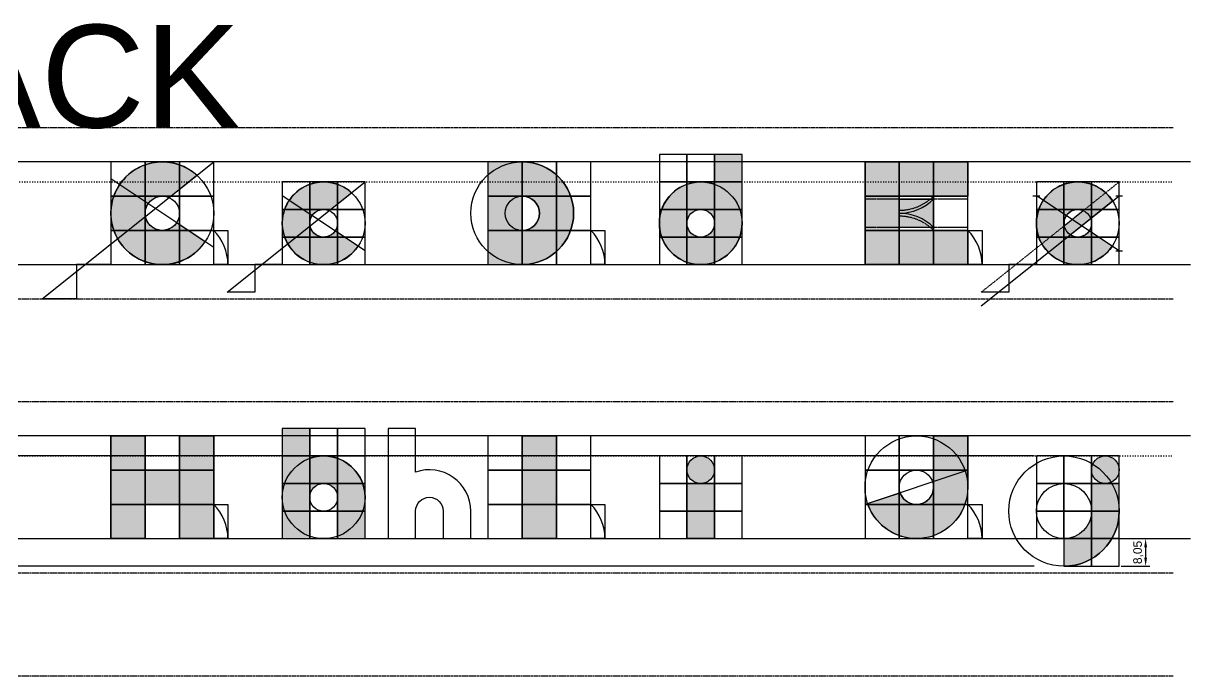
# Model space of a CAD drawing. Header units: millimetres. Extents: x -19 to 3010, y -292 to 470.
# Drawn here: x 194.5 to 535, y 280 to 470.4 of the extents above; entities that cross this region are included whole.
import ezdxf

# ---------------------------------------------------------------- set-up
doc = ezdxf.new("R2010")
doc.units = ezdxf.units.MM
doc.linetypes.add('ACAD_ISO02W100', pattern=[15, 12, -3])
doc.linetypes.add('ACAD_ISO03W100', pattern=[30, 12, -18])
for name, color, linetype in [('GUIDES', 252, 'Continuous'), ('guides_minor', 12, 'Continuous'), ('Lettering', 7, 'Continuous'), ('LINES', 252, 'Continuous'), ('Outlines', 5, 'Continuous')]:
    doc.layers.add(name, color=color, linetype=linetype)
doc.styles.get("Standard").update_dxf_attribs({"font": 'arial.ttf'})
doc.dimstyles.new('ISO-25', dxfattribs={"dimtxt": 2.5, "dimasz": 2.5, "dimexe": 1.25, "dimexo": 0.625, "dimtad": 1, "dimtxsty": 'Standard', "dimcen": 2.5, "dimadec": 0, "dimazin": 0, "dimtfac": 1, "dimtmove": 0, "dimatfit": 3, "dimfxl": 1, "dimarcsym": 0})

# ---------------------------------------------------------------- blocks, each defined once
blk = doc.blocks.new('*D10')
at = {"layer": 'Defpoints', "color": 0, "transparency": 16777216}
for p in [(490.0000000000002, 344.1421356237311), (-15, 311.9526214587565), (490.0000000000002, 311.9526214587566)]:
    blk.add_point(p, dxfattribs=at)
at = {"layer": 'guides_minor', "color": 0, "lineweight": -2, "transparency": 16777216}
for p, q in [((489.3750000000002, 344.1421356237311), (-16.25000000000002, 344.142135623731)), ((-15.00000000000001, 341.642135623731), (-15, 314.4526214587565)), ((489.3750000000002, 311.9526214587566), (-16.25000000000001, 311.9526214587565))]:
    blk.add_line(p, q, dxfattribs=at)
at = {"layer": 'guides_minor', "color": 0, "transparency": 16777216}
for points in [[(-15.41666666666668, 341.642135623731), (-14.58333333333334, 341.642135623731), (-15.00000000000001, 344.142135623731)], [(-15.41666666666667, 314.4526214587565), (-14.58333333333334, 314.4526214587565), (-15, 311.9526214587565)]]:
    blk.add_solid(points, dxfattribs=at)
at = {"layer": 'guides_minor', "color": 0, "transparency": 16777216, "insert": (-17.12738744884029, 328.0473785412437), "char_height": 2.5, "attachment_point": 5, "rotation": 90}
blk.add_mtext('32,19', dxfattribs=at)
blk = doc.blocks.new('*D11')
at = {"layer": 'Defpoints', "color": 0, "transparency": 16777216}
for p in [(514.1421356237312, 320.0000000000001), (514.1421356237312, 311.9526214587565), (521.8639054945947, 311.9526214587565)]:
    blk.add_point(p, dxfattribs=at)
at = {"layer": 'guides_minor', "color": 0, "lineweight": -2, "transparency": 16777216}
for p, q in [((514.7671356237312, 320.0000000000001), (523.1139054945947, 320.0000000000001)), ((521.8639054945947, 317.5000000000001), (521.8639054945947, 314.4526214587565)), ((514.7671356237312, 311.9526214587565), (523.1139054945947, 311.9526214587565))]:
    blk.add_line(p, q, dxfattribs=at)
at = {"layer": 'guides_minor', "color": 0, "transparency": 16777216}
for points in [[(521.4472388279281, 317.5000000000001), (522.2805721612614, 317.5000000000001), (521.8639054945947, 320.0000000000001)], [(521.4472388279281, 314.4526214587565), (522.2805721612614, 314.4526214587565), (521.8639054945947, 311.9526214587565)]]:
    blk.add_solid(points, dxfattribs=at)
at = {"layer": 'guides_minor', "color": 0, "transparency": 16777216, "insert": (519.7365180457543, 315.9763107293781), "char_height": 2.5, "attachment_point": 5, "rotation": 90}
blk.add_mtext('8,05', dxfattribs=at)

msp = doc.modelspace()

# ---------------------------------------------------------------- hatches: boundary and pattern name
at = {"layer": 'Lettering'}
h = msp.add_hatch(color=256, dxfattribs=at)
h.dxf.hatch_style = 1
edge = h.paths.add_edge_path()
edge.add_line((247.4807544150677, 406.6794970566216), (239.1602514716893, 412.2264990188741))
edge.add_arc((235, 415), 4.999999999999977, 90, 326.30993247402273, ccw=False)
edge.add_line((235, 420), (237.5, 420))
edge.add_line((237.5, 420), (245.1058938786648, 426.0847151029319))
edge.add_arc((235, 415), 15.00000000000001, 47.6446851857758, 326.3099324740206)
h = msp.add_hatch(color=256, dxfattribs=at)
h.dxf.hatch_style = 1
edge = h.paths.add_edge_path(flags=16)
edge.add_line((340, 420), (340, 410))
edge.add_arc((340, 415), 5, 270, 450)
edge = h.paths.add_edge_path()
edge.add_arc((340, 415), 15, 270, 450)
edge.add_line((340, 430), (330, 430))
edge.add_line((330, 430), (330, 420))
edge.add_line((330, 420), (330, 410))
edge.add_line((330, 410), (330, 400))
edge.add_line((330, 400), (340, 400))
h = msp.add_hatch(color=256, dxfattribs=at)
h.dxf.hatch_style = 1
edge = h.paths.add_edge_path(flags=16)
edge.add_arc((392.0710678118655, 412.0710678118655), 4.023689270621844, 0, 360)
edge = h.paths.add_edge_path()
edge.add_line((404.142135623731, 416.0947570824873), (404.142135623731, 424.142135623731))
edge.add_line((404.142135623731, 424.142135623731), (404.142135623731, 432.1895141649746))
edge.add_line((404.142135623731, 432.1895141649746), (396.0947570824873, 432.1895141649746))
edge.add_line((396.0947570824873, 432.1895141649746), (396.0947570824873, 424.142135623731))
edge.add_line((396.0947570824873, 424.142135623731), (396.0947570824873, 423.4517796864425))
edge.add_arc((392.0710678118654, 412.0710678118655), 12.07106781186552, 70.528779365509, 359.9999999999997)
edge.add_line((404.142135623731, 412.0710678118655), (404.142135623731, 416.0947570824873))
h = msp.add_hatch(color=256, dxfattribs=at)
h.dxf.hatch_style = 1
h.paths.add_polyline_path([(470, 430), (470, 420), (450, 420), (450, 419.142135623731), (460, 419.142135623731), (460, 410.857864376269), (450, 410.857864376269), (450, 410), (470, 410), (470, 400), (440, 400), (440, 430)])
h = msp.add_hatch(color=256, dxfattribs=at)
h.dxf.hatch_style = 1
edge = h.paths.add_edge_path()
edge.add_line((292.1148033377003, 405.3752441279757), (285.4189796538105, 409.8391265839024))
edge.add_arc((282.0710678118655, 412.0710678118655), 4.023689270621753, 90, 326.3099324740227, ccw=False)
edge.add_line((282.0710678118655, 416.0947570824873), (284.0829124471764, 416.0947570824873))
edge.add_line((284.0829124471764, 416.0947570824873), (290.2036631657908, 420.9913576573788))
edge.add_arc((282.0710678118655, 412.0710678118655), 12.07106781186545, 47.64468518577587, 326.3099324740208)
h = msp.add_hatch(color=256, dxfattribs=at)
h.dxf.hatch_style = 1
edge = h.paths.add_edge_path(flags=16)
edge.add_line((498.1176192754452, 411.3225225451024), (503.6691860435315, 415.7637759595714))
edge.add_arc((502.0710678118663, 412.0710678118645), 4.023689270622391, 66.59816098370935, 190.7214555244712)
edge = h.paths.add_edge_path()
edge.add_line((499.8714039709013, 408.7018610308454), (512.2308700570998, 418.5894338998041))
edge.add_arc((502.0710678118655, 412.0710678118654), 12.07106781186553, 32.68357946010091, 326.3099324740203)
edge.add_line((512.1148033377003, 405.3752441279756), (505.4189796538105, 409.8391265839022))
edge.add_arc((502.0710678118655, 412.0710678118655), 4.023689270621895, 236.8605685186232, 326.30993247402114, ccw=False)
h = msp.add_hatch(color=256, dxfattribs=at)
h.dxf.hatch_style = 1
edge = h.paths.add_edge_path()
edge.add_line((278.0473785412437, 352.1895141649746), (278.0473785412437, 343.4517796864425))
edge.add_arc((282.0710678118655, 332.0710678118655), 12.07106781186548, -2.2737367544323206e-13, 109.47122063449049, ccw=False)
edge.add_line((294.142135623731, 332.0710678118655), (294.142135623731, 328.0473785412437))
edge.add_line((294.142135623731, 328.0473785412437), (294.142135623731, 320))
edge.add_line((294.142135623731, 320), (286.0947570824873, 320))
edge.add_line((286.0947570824873, 320), (286.0947570824873, 328.0473785412437))
edge.add_line((286.0947570824873, 328.0473785412437), (286.0947570824873, 332.0710678118655))
edge.add_arc((282.0710678118655, 332.0710678118655), 4.023689270621844, 0, 180)
edge.add_line((278.0473785412437, 332.0710678118655), (278.0473785412437, 328.0473785412437))
edge.add_line((278.0473785412437, 328.0473785412437), (278.0473785412437, 320))
edge.add_line((278.0473785412437, 320), (270, 320))
edge.add_line((270, 320), (270, 336.0947570824873))
edge.add_line((270, 336.0947570824873), (270, 344.142135623731))
edge.add_line((270, 344.142135623731), (270, 352.1895141649746))
edge.add_line((270, 352.1895141649746), (278.0473785412437, 352.1895141649746))
h = msp.add_hatch(color=256, dxfattribs=at)
h.dxf.hatch_style = 1
h.paths.add_polyline_path([(230, 330), (230, 320), (220, 320), (220, 350), (229.9999999999999, 350), (230, 340), (240, 340), (240, 350), (250, 350), (250, 320), (240, 320), (240, 330)])
h = msp.add_hatch(color=256, dxfattribs=at)
h.dxf.hatch_style = 1
h.paths.add_polyline_path([(340, 350), (350.0000000000001, 350), (350.0000000000001, 320), (340, 320)])
h = msp.add_hatch(color=256, dxfattribs=at)
h.dxf.hatch_style = 1
edge = h.paths.add_edge_path()
edge.add_line((460, 335), (460, 340))
edge.add_line((460, 340), (460, 350))
edge.add_line((460, 350), (470, 350))
edge.add_line((470, 350), (470, 340))
edge.add_line((470, 340), (470, 335))
edge.add_arc((455, 335), 15, -161.56505117707798, 0, ccw=False)
edge.add_line((440.7697505292423, 330.2565835097474), (450.2565835097474, 333.4188611699158))
edge.add_arc((455, 335), 4.999999999999996, 198.4349488229218, 360)
h = msp.add_hatch(color=256, dxfattribs=at)
h.dxf.hatch_style = 1
edge = h.paths.add_edge_path()
edge.add_arc((392.0710678118655, 340.1184463531091), 4.023689270621844, 0, 360)
h.paths.add_polyline_path([(388.0473785412437, 336.0947570824873), (396.0947570824873, 336.0947570824873), (396.0947570824873, 320), (388.0473785412437, 320)])
h = msp.add_hatch(color=256, dxfattribs=at)
h.dxf.hatch_style = 1
edge = h.paths.add_edge_path()
edge.add_arc((510.1184463531091, 340.1184463531091), 4.023689270621787, 0, 360)
edge = h.paths.add_edge_path()
edge.add_arc((498.0473785412437, 328.0473785412437), 8.047378541243688, -90, 0, ccw=False)
edge.add_line((498.0473785412437, 320), (498.0473785412437, 311.9526214587564))
edge.add_arc((498.0473785412437, 328.0473785412437), 16.09475708248726, 270, 360)
edge.add_line((514.142135623731, 328.0473785412437), (514.142135623731, 336.0947570824873))
edge.add_line((514.142135623731, 336.0947570824873), (506.0947570824874, 336.0947570824873))
edge.add_line((506.0947570824874, 336.0947570824873), (506.0947570824874, 328.0473785412437))

# ---------------------------------------------------------------- linework, layer by layer
at = {"layer": 'GUIDES'}
for points in [[(220, 420), (230, 420), (230, 430), (220, 430)], [(230, 420), (240, 420), (240, 430), (230, 430)], [(240, 420), (250, 420), (250, 430), (240, 430)], [(330, 420), (340, 420), (340, 430), (330, 430)], [(340, 420), (350, 420), (350, 430), (340, 430)], [(350, 420), (360, 420), (360, 430), (350, 430)], [(380, 424.142135623731), (388.0473785412437, 424.142135623731), (388.0473785412437, 432.1895141649746), (380, 432.1895141649746)], [(388.0473785412437, 424.142135623731), (396.0947570824873, 424.142135623731), (396.0947570824873, 432.1895141649746), (388.0473785412437, 432.1895141649746)], [(396.0947570824873, 424.142135623731), (404.142135623731, 424.142135623731), (404.142135623731, 432.1895141649746), (396.0947570824873, 432.1895141649746)], [(440, 420), (450, 420), (450, 430), (440, 430)], [(450, 420), (460, 420), (460, 430), (450, 430)], [(460, 420), (470, 420), (470, 430), (460, 430)], [(270, 416.0947570824873), (278.0473785412437, 416.0947570824873), (278.0473785412437, 424.142135623731), (270, 424.142135623731)], [(278.0473785412437, 416.0947570824873), (286.0947570824873, 416.0947570824873), (286.0947570824873, 424.142135623731), (278.0473785412437, 424.142135623731)], [(286.0947570824873, 416.0947570824873), (294.142135623731, 416.0947570824873), (294.142135623731, 424.142135623731), (286.0947570824873, 424.142135623731)], [(380, 416.0947570824873), (388.0473785412437, 416.0947570824873), (388.0473785412437, 424.142135623731), (380, 424.142135623731)], [(388.0473785412437, 416.0947570824873), (396.0947570824873, 416.0947570824873), (396.0947570824873, 424.142135623731), (388.0473785412437, 424.142135623731)], [(396.0947570824873, 416.0947570824873), (404.142135623731, 416.0947570824873), (404.142135623731, 424.142135623731), (396.0947570824873, 424.142135623731)], [(490, 416.0947570824873), (498.0473785412437, 416.0947570824873), (498.0473785412437, 424.142135623731), (490, 424.142135623731)], [(498.0473785412437, 416.0947570824873), (506.0947570824873, 416.0947570824873), (506.0947570824873, 424.142135623731), (498.0473785412437, 424.142135623731)], [(506.0947570824873, 416.0947570824873), (514.142135623731, 416.0947570824873), (514.142135623731, 424.142135623731), (506.0947570824873, 424.142135623731)], [(220, 410), (230, 410), (230, 420), (220, 420)], [(230, 410), (240, 410), (240, 420), (230, 420)], [(240, 410), (250, 410), (250, 420), (240, 420)], [(330, 410), (340, 410), (340, 420), (330, 420)], [(340, 410), (350, 410), (350, 420), (340, 420)], [(350, 410), (360, 410), (360, 420), (350, 420)], [(440, 410), (450, 410), (450, 420), (440, 420)], [(450, 410), (460, 410), (460, 420), (450, 420)], [(460, 410), (470, 410), (470, 420), (460, 420)], [(270, 408.0473785412437), (278.0473785412437, 408.0473785412437), (278.0473785412437, 416.0947570824873), (270, 416.0947570824873)], [(278.0473785412437, 408.0473785412437), (286.0947570824873, 408.0473785412437), (286.0947570824873, 416.0947570824873), (278.0473785412437, 416.0947570824873)], [(286.0947570824873, 408.0473785412437), (294.142135623731, 408.0473785412437), (294.142135623731, 416.0947570824873), (286.0947570824873, 416.0947570824873)], [(380, 408.0473785412437), (388.0473785412437, 408.0473785412437), (388.0473785412437, 416.0947570824873), (380, 416.0947570824873)], [(388.0473785412437, 408.0473785412437), (396.0947570824873, 408.0473785412437), (396.0947570824873, 416.0947570824873), (388.0473785412437, 416.0947570824873)], [(396.0947570824873, 408.0473785412437), (404.142135623731, 408.0473785412437), (404.142135623731, 416.0947570824873), (396.0947570824873, 416.0947570824873)], [(490, 408.0473785412437), (498.0473785412437, 408.0473785412437), (498.0473785412437, 416.0947570824873), (490, 416.0947570824873)], [(498.0473785412437, 408.0473785412437), (506.0947570824873, 408.0473785412437), (506.0947570824873, 416.0947570824873), (498.0473785412437, 416.0947570824873)], [(506.0947570824873, 408.0473785412437), (514.142135623731, 408.0473785412437), (514.142135623731, 416.0947570824873), (506.0947570824873, 416.0947570824873)], [(220, 400), (230, 400), (230, 410), (220, 410)], [(230, 400), (240, 400), (240, 410), (230, 410)], [(240, 400), (250, 400), (250, 410), (240, 410)], [(254.142135623731, 400), (250, 400), (250, 410), (254.142135623731, 410)], [(330, 400), (340, 400), (340, 410), (330, 410)], [(340, 400), (350, 400), (350, 410), (340, 410)], [(350, 400), (360, 400), (360, 410), (350, 410)], [(364.142135623731, 400), (360, 400), (360, 410), (364.142135623731, 410)], [(440, 400), (450, 400), (450, 410), (440, 410)], [(450, 400), (460, 400), (460, 410), (450, 410)], [(460, 400), (470, 400), (470, 410), (460, 410)], [(474.142135623731, 400), (470, 400), (470, 410), (474.142135623731, 410)], [(270, 400), (278.0473785412437, 400), (278.0473785412437, 408.0473785412437), (270, 408.0473785412437)], [(278.0473785412437, 400), (286.0947570824873, 400), (286.0947570824873, 408.0473785412437), (278.0473785412437, 408.0473785412437)], [(286.0947570824873, 400), (294.142135623731, 400), (294.142135623731, 408.0473785412437), (286.0947570824873, 408.0473785412437)], [(380, 400), (388.0473785412437, 400), (388.0473785412437, 408.0473785412437), (380, 408.0473785412437)], [(388.0473785412437, 400), (396.0947570824873, 400), (396.0947570824873, 408.0473785412437), (388.0473785412437, 408.0473785412437)], [(396.0947570824873, 400), (404.142135623731, 400), (404.142135623731, 408.0473785412437), (396.0947570824873, 408.0473785412437)], [(490, 400), (498.0473785412437, 400), (498.0473785412437, 408.0473785412437), (490, 408.0473785412437)], [(498.0473785412437, 400), (506.0947570824873, 400), (506.0947570824873, 408.0473785412437), (498.0473785412437, 408.0473785412437)], [(506.0947570824873, 400), (514.142135623731, 400), (514.142135623731, 408.0473785412437), (506.0947570824873, 408.0473785412437)], [(270, 344.142135623731), (278.0473785412437, 344.142135623731), (278.0473785412437, 352.1895141649746), (270, 352.1895141649746)], [(278.0473785412437, 344.142135623731), (286.0947570824873, 344.142135623731), (286.0947570824873, 352.1895141649746), (278.0473785412437, 352.1895141649746)], [(286.0947570824873, 344.142135623731), (294.142135623731, 344.142135623731), (294.142135623731, 352.1895141649746), (286.0947570824873, 352.1895141649746)], [(220, 340), (230, 340), (230, 350), (220, 350)], [(230, 340), (240, 340), (240, 350), (230, 350)], [(240, 340), (250, 340), (250, 350), (240, 350)], [(330, 340), (340, 340), (340, 350), (330, 350)], [(340, 340), (350, 340), (350, 350), (340, 350)], [(350, 340), (360, 340), (360, 350), (350, 350)], [(440, 340), (450, 340), (450, 350), (440, 350)], [(450, 340), (460, 340), (460, 350), (450, 350)], [(460, 340), (470, 340), (470, 350), (460, 350)], [(270, 336.0947570824873), (278.0473785412437, 336.0947570824873), (278.0473785412437, 344.142135623731), (270, 344.142135623731)], [(278.0473785412437, 336.0947570824873), (286.0947570824873, 336.0947570824873), (286.0947570824873, 344.142135623731), (278.0473785412437, 344.142135623731)], [(286.0947570824873, 336.0947570824873), (294.142135623731, 336.0947570824873), (294.142135623731, 344.142135623731), (286.0947570824873, 344.142135623731)], [(380, 336.0947570824873), (388.0473785412437, 336.0947570824873), (388.0473785412437, 344.142135623731), (380, 344.142135623731)], [(388.0473785412437, 336.0947570824873), (396.0947570824873, 336.0947570824873), (396.0947570824873, 344.142135623731), (388.0473785412437, 344.142135623731)], [(396.0947570824873, 336.0947570824873), (404.142135623731, 336.0947570824873), (404.142135623731, 344.142135623731), (396.0947570824873, 344.142135623731)], [(490, 336.0947570824873), (498.0473785412437, 336.0947570824873), (498.0473785412437, 344.142135623731), (490, 344.142135623731)], [(498.0473785412437, 336.0947570824873), (506.0947570824873, 336.0947570824873), (506.0947570824873, 344.142135623731), (498.0473785412437, 344.142135623731)], [(506.0947570824873, 336.0947570824873), (514.142135623731, 336.0947570824873), (514.142135623731, 344.142135623731), (506.0947570824873, 344.142135623731)], [(220, 330), (230, 330), (230, 340), (220, 340)], [(230, 330), (240, 330), (240, 340), (230, 340)], [(240, 330), (250, 330), (250, 340), (240, 340)], [(330, 330), (340, 330), (340, 340), (330, 340)], [(340, 330), (350, 330), (350, 340), (340, 340)], [(350, 330), (360, 330), (360, 340), (350, 340)], [(440, 330), (450, 330), (450, 340), (440, 340)], [(450, 330), (460, 330), (460, 340), (450, 340)], [(460, 330), (470, 330), (470, 340), (460, 340)], [(270, 328.0473785412437), (278.0473785412437, 328.0473785412437), (278.0473785412437, 336.0947570824873), (270, 336.0947570824873)], [(278.0473785412437, 328.0473785412437), (286.0947570824873, 328.0473785412437), (286.0947570824873, 336.0947570824873), (278.0473785412437, 336.0947570824873)], [(286.0947570824873, 328.0473785412437), (294.142135623731, 328.0473785412437), (294.142135623731, 336.0947570824873), (286.0947570824873, 336.0947570824873)], [(380, 328.0473785412437), (388.0473785412437, 328.0473785412437), (388.0473785412437, 336.0947570824873), (380, 336.0947570824873)], [(388.0473785412437, 328.0473785412437), (396.0947570824873, 328.0473785412437), (396.0947570824873, 336.0947570824873), (388.0473785412437, 336.0947570824873)], [(396.0947570824873, 328.0473785412437), (404.142135623731, 328.0473785412437), (404.142135623731, 336.0947570824873), (396.0947570824873, 336.0947570824873)], [(490, 328.0473785412437), (498.0473785412437, 328.0473785412437), (498.0473785412437, 336.0947570824873), (490, 336.0947570824873)], [(498.0473785412437, 328.0473785412437), (506.0947570824873, 328.0473785412437), (506.0947570824873, 336.0947570824873), (498.0473785412437, 336.0947570824873)], [(506.0947570824873, 328.0473785412437), (514.142135623731, 328.0473785412437), (514.142135623731, 336.0947570824873), (506.0947570824873, 336.0947570824873)], [(220, 320), (230, 320), (230, 330), (220, 330)], [(230, 320), (240, 320), (240, 330), (230, 330)], [(240, 320), (250, 320), (250, 330), (240, 330)], [(254.142135623731, 320), (250, 320), (250, 330), (254.142135623731, 330)], [(270, 320), (278.0473785412437, 320), (278.0473785412437, 328.0473785412437), (270, 328.0473785412437)], [(278.0473785412437, 320), (286.0947570824873, 320), (286.0947570824873, 328.0473785412437), (278.0473785412437, 328.0473785412437)], [(286.0947570824873, 320), (294.142135623731, 320), (294.142135623731, 328.0473785412437), (286.0947570824873, 328.0473785412437)], [(330, 320), (340, 320), (340, 330), (330, 330)], [(340, 320), (350, 320), (350, 330), (340, 330)], [(350, 320), (360, 320), (360, 330), (350, 330)], [(364.142135623731, 320), (360, 320), (360, 330), (364.142135623731, 330)], [(380, 320), (388.0473785412437, 320), (388.0473785412437, 328.0473785412437), (380, 328.0473785412437)], [(388.0473785412437, 320), (396.0947570824873, 320), (396.0947570824873, 328.0473785412437), (388.0473785412437, 328.0473785412437)], [(396.0947570824873, 320), (404.142135623731, 320), (404.142135623731, 328.0473785412437), (396.0947570824873, 328.0473785412437)], [(440, 320), (450, 320), (450, 330), (440, 330)], [(450, 320), (460, 320), (460, 330), (450, 330)], [(460, 320), (470, 320), (470, 330), (460, 330)], [(474.142135623731, 320), (470, 320), (470, 330), (474.142135623731, 330)], [(490, 320), (498.0473785412437, 320), (498.0473785412437, 328.0473785412437), (490, 328.0473785412437)], [(498.0473785412437, 320), (506.0947570824873, 320), (506.0947570824873, 328.0473785412437), (498.0473785412437, 328.0473785412437)], [(506.0947570824873, 320), (514.142135623731, 320), (514.142135623731, 328.0473785412437), (506.0947570824873, 328.0473785412437)], [(498.0473785412437, 311.9526214587564), (506.0947570824873, 311.9526214587564), (506.0947570824873, 320), (498.0473785412437, 320)], [(506.0947570824873, 311.9526214587564), (514.142135623731, 311.9526214587564), (514.142135623731, 320), (506.0947570824873, 320)]]:
    msp.add_lwpolyline(points, close=True, dxfattribs=at)
for centre in [(240, 400), (350, 400), (460, 400), (240, 320), (350, 320), (460, 320)]:
    msp.add_arc(centre, 14.14213562373095, 0, 45.00000000000016, dxfattribs=at)
at = {"layer": 'guides_minor'}
for p, q in [((200, 390), (250, 430)), ((250, 405), (220, 425)), ((253.9052429175128, 391.9526214587564), (294.142135623731, 424.142135623731)), ((294.142135623731, 404.0236892706218), (270.0000000000001, 420.1184463531091)), ((473.9052429175127, 387.9289321881346), (514.142135623731, 420.1184463531091)), ((489, 420.1184463531091), (491, 420.1184463531091)), ((514.142135623731, 404.0236892706218), (490, 420.1184463531091)), ((513.142135623731, 420.1184463531091), (515.142135623731, 420.1184463531091)), ((513.142135623731, 404.0236892706218), (515.142135623731, 404.0236892706218)), ((470, 340), (440, 330))]:
    msp.add_line(p, q, dxfattribs=at)
at = {"layer": 'guides_minor', "linetype": 'ACAD_ISO03W100', "ltscale": 0.005}
msp.add_line((473.9052429175127, 391.9526214587564), (514.142135623731, 424.142135623731), dxfattribs=at)
at = {"layer": 'guides_minor', "linetype": 'ACAD_ISO02W100', "ltscale": 0.005}
for p, q in [((470, 419.142135623731), (440, 419.142135623731)), ((470, 410.857864376269), (440, 410.857864376269))]:
    msp.add_line(p, q, dxfattribs=at)
at = {"layer": 'guides_minor'}
for points in [[(220, 400), (210, 400), (210, 390), (200, 390)], [(270.0000000000001, 400.0000000000001), (261.9526214587564, 400.0000000000001), (261.9526214587564, 391.9526214587564), (253.9052429175128, 391.9526214587564)], [(490.0000000000001, 400.0000000000001), (481.9526214587564, 400.0000000000001), (481.9526214587564, 391.9526214587564), (473.9052429175127, 391.9526214587564)]]:
    msp.add_lwpolyline(points, dxfattribs=at)
for centre, radius in [((235, 415), 15), ((340, 415), 15), ((282.0710678118655, 412.0710678118655), 12.07106781186545), ((392.0710678118655, 412.0710678118655), 12.07106781186553), ((502.0710678118655, 412.0710678118655), 12.07106781186553), ((235, 415), 5), ((340, 415), 5), ((282.0710678118655, 412.0710678118655), 4.023689270621817), ((392.0710678118655, 412.0710678118655), 4.023689270621844), ((502.0710678118655, 412.0710678118655), 4.023689270621844), ((455, 335), 15), ((282.0710678118655, 332.0710678118655), 12.07106781186553), ((498.0473785412437, 328.0473785412436), 16.09475708248726), ((510.1184463531091, 340.1184463531091), 4.023689270621787), ((455, 335), 5), ((282.0710678118655, 332.0710678118655), 4.023689270621844), ((498.0473785412437, 328.0473785412436), 8.047378541243631)]:
    msp.add_circle(centre, radius, dxfattribs=at)
at = {"layer": 'guides_minor', "linetype": 'ACAD_ISO03W100', "ltscale": 0.005}
for centre, start, end in [((450, 430), 270, 315), ((450, 400), 45, 90)]:
    msp.add_arc(centre, 14.14213562373095, start, end, dxfattribs=at)
at = {"layer": 'guides_minor'}
for centre, start, end in [((450, 429.142135623731), 270, 315), ((450, 400.857864376269), 45, 90)]:
    msp.add_arc(centre, 14.14213562373095, start, end, dxfattribs=at)
at = {"layer": 'LINES', "linetype": 'ACAD_ISO02W100', "ltscale": 0.05}
for p, q in [((-9.999999999999979, 440), (530, 440)), ((-9.999999999999979, 390), (530, 390)), ((-9.999999999999998, 360), (530, 360)), ((-9.999999999999998, 310), (530, 310)), ((-9.999999999999988, 280), (530, 280))]:
    msp.add_line(p, q, dxfattribs=at)
at = {"layer": 'LINES'}
for p, q in [((535, 430), (-14.99999999999998, 430)), ((-14.99999999999998, 400), (535, 400)), ((535, 350), (-15, 350)), ((-15, 320), (535, 320))]:
    msp.add_line(p, q, dxfattribs=at)
at = {"layer": 'LINES', "linetype": 'ACAD_ISO03W100', "ltscale": 0.025}
for p, q in [((-9.999999999999968, 424.142135623731), (530, 424.142135623731)), ((-9.999999999999988, 344.142135623731), (530, 344.142135623731))]:
    msp.add_line(p, q, dxfattribs=at)
at = {"layer": 'Outlines'}
for points in [[(247.4807544150677, 406.6794970566216), (239.1602514716893, 412.2264990188741, -1.66938905531456), (235, 420), (237.5, 420), (245.1058938786648, 426.0847151029319, 2.698474107371751)], [(340, 400, 0.9999999999999999), (340, 430), (330, 430), (330, 400)], [(404.142135623731, 432.1895141649746), (396.0947570824873, 432.1895141649746), (396.0947570824873, 423.4517796864425, 3.146264369941959), (404.142135623731, 412.0710678118655)], [(292.1148033377003, 405.3752441279757), (285.4189796538105, 409.8391265839024, -1.66938905531456), (282.0710678118655, 416.0947570824873), (284.0829124471764, 416.0947570824873), (290.2036631657908, 420.9913576573788, 2.698474107371751)], [(499.8714039709013, 408.7018610308454), (512.2308700570998, 418.5894338998041, 3.355842691449063), (512.1148033377003, 405.3752441279756), (505.4189796538105, 409.8391265839022, -0.4114015309772473)], [(340, 420), (340, 410, 0.9999999999999999)], [(514.142135623731, 336.0947570824873), (506.0947570824874, 336.0947570824873), (506.0947570824874, 328.0473785412437, -0.414213562373095), (498.0473785412437, 320), (498.0473785412437, 311.9526214587564, 0.414213562373095), (514.142135623731, 328.0473785412437)]]:
    msp.add_lwpolyline(points, format="xyb", close=True, dxfattribs=at)
for points in [[(470, 430), (470, 420), (450, 420), (450, 419.142135623731), (460, 419.142135623731), (460, 410.857864376269), (450, 410.857864376269), (450, 410), (470, 410), (470, 400), (440, 400), (440, 430)], [(230, 330), (230, 320), (220, 320), (220, 350), (229.9999999999999, 350), (230, 340), (240, 340), (240, 350), (250, 350), (250, 320), (240, 320), (240, 330), (230, 330)], [(340, 350), (350.0000000000001, 350), (350.0000000000001, 320), (340, 320)], [(388.0473785412437, 336.0947570824873), (396.0947570824873, 336.0947570824873), (396.0947570824873, 320), (388.0473785412437, 320)]]:
    msp.add_lwpolyline(points, close=True, dxfattribs=at)
at = {"layer": 'Outlines', "ltscale": 0.005}
msp.add_lwpolyline([(498.1176192754452, 411.3225225451024), (503.6691860435315, 415.7637759595714, 0.6015930563770773)], format="xyb", close=True, dxfattribs=at)
at = {"layer": 'Outlines'}
for points in [[(278.0473785412437, 343.4517796864425), (278.0473785412437, 352.1895141649746), (270, 352.1895141649746), (270, 320), (278.0473785412437, 320), (278.0473785412437, 332.0710678118655, -0.9999999999999999), (286.0947570824873, 332.0710678118655), (286.0947570824873, 320), (294.142135623731, 320), (294.142135623731, 332.0710678118655, 0.5176380902050414), (278.0473785412437, 343.4517796864425)], [(308.8900583325949, 352.1895141649746), (300.8426797913512, 352.1895141649746), (300.8426797913512, 320), (308.8900583325949, 320), (308.8900583325949, 328.0473785412437, -0.9999999999999999), (316.9374368738386, 328.0473785412437), (316.9374368738386, 320), (324.9848154150822, 320), (324.9848154150822, 328.0473785412437, 0.5176380902050414), (308.8900583325949, 339.4280904158207), (308.8900583325949, 352.1895141649746)], [(460, 335), (460, 350), (470, 350), (470, 335, -0.8508037970648108), (440.7697505292423, 330.2565835097474), (450.2565835097474, 333.4188611699158, 0.8508037970648124), (460, 335)]]:
    msp.add_lwpolyline(points, format="xyb", dxfattribs=at)
for centre, radius in [((392.0710678118655, 412.0710678118655), 4.023689270621844), ((392.0710678118655, 340.1184463531091), 4.023689270621844), ((510.1184463531091, 340.1184463531091), 4.023689270621787)]:
    msp.add_circle(centre, radius, dxfattribs=at)

# ---------------------------------------------------------------- texts
at = {"layer": 'Lettering'}
msp.add_text('SOHA BLACK', height=30, dxfattribs=at).set_placement((-9.999999999999979, 440))

# ---------------------------------------------------------------- dimensions: what is measured, and where the dimension line sits
at = {"layer": 'guides_minor'}
for base, p1, p2, picture, middle in [((-15, 311.9526214587565), (490, 344.142135623731), (489.9999999999999, 311.9526214587565), '*D10', (-17.12738744884029, 328.0473785412437)), ((521.8639054945947, 311.9526214587565), (514.142135623731, 320), (514.142135623731, 311.9526214587564), '*D11', (519.7365180457543, 315.9763107293781))]:
    dim = msp.add_linear_dim(base=base, p1=p1, p2=p2, angle=90, dimstyle='ISO-25', dxfattribs=at)
    dim.commit()
    dim.dimension.update_dxf_attribs({"geometry": picture, "text_midpoint": middle})

doc.saveas('drawing.dxf')
